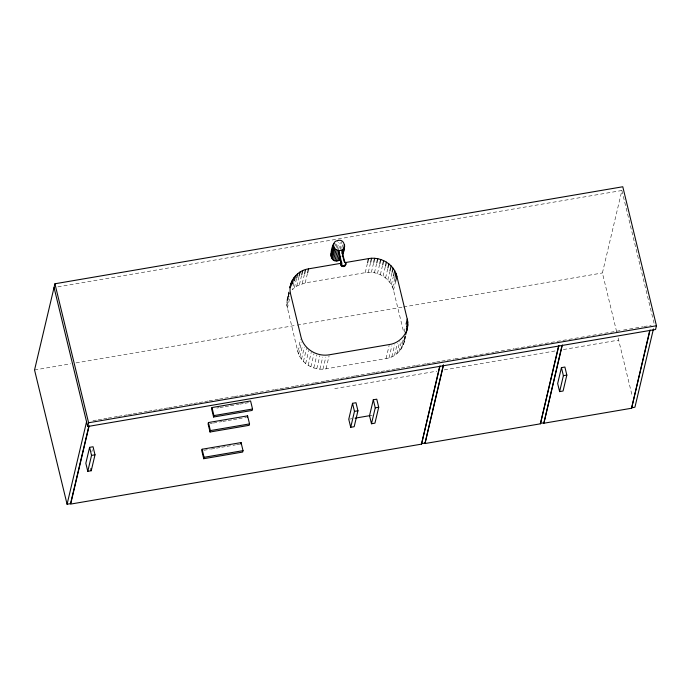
<?xml version="1.0" encoding="UTF-8"?>
<svg xmlns="http://www.w3.org/2000/svg" width="691" height="691" viewBox="0 0 691 691"><rect width="100%" height="100%" fill="white"/><g stroke="black" fill="none" stroke-linecap="round" stroke-linejoin="round"><path stroke-width="0.52" stroke-dasharray="3.46 2.59" d="M405.574 335.662C404.771 346.536 397.385 357.117 386.044 358.586L326.022 368.839C314.008 371.05 300.645 363.44 297.735 351.304L286.843 305.5L287.093 299.816L288.993 291.783M404.157 341.682L404.952 336.845M91.877 451.733L92.352 449.737M287.093 299.816L289.002 292.051M286.765 302.641L289.382 291.602M287.819 297.07L289.408 292.44M286.843 305.5L289.46 294.461M287.326 308.341L289.935 297.294M293.891 282.723L292.233 289.754L296.767 286.057L305.206 282.913L365.228 272.66C377.243 270.449 390.596 278.058 393.507 290.194L403.665 332.112M294.366 287.767L296.733 277.722M296.767 286.057L299.143 276.02M299.41 284.666L301.544 275.631M302.235 283.612L304.377 274.577M305.206 282.913L307.34 273.878M297.735 351.304L300.585 339.255M298.616 354.077L301.457 342.028M299.868 356.729L302.477 345.681M301.483 359.225L304.334 347.176M303.427 361.514L306.519 348.463M305.672 363.561L308.756 350.51M335.187 245.892L335.679 243.828M308.177 365.34L311.261 352.289M336.094 247.533L337.554 241.349M337.329 248.492L338.789 242.308M310.898 366.8L313.982 353.749M338.547 249.814L340.248 242.601M340.136 249.408L342.08 241.159M341.76 248.259L342.978 243.111M313.783 367.932L316.867 354.88M316.798 368.718L319.881 355.666M319.873 369.132L322.723 357.083M322.965 369.175L325.815 357.126M326.022 368.839L329.106 355.787M365.228 272.66L367.362 263.625M368.286 272.332L370.419 263.288M371.378 272.366L373.511 263.331M374.453 272.781L376.586 263.746M377.459 273.567L379.601 264.532M380.352 274.698L382.486 265.664M383.073 276.158L385.207 267.123M385.569 277.937L387.711 268.903M387.815 279.985L389.715 271.952M389.767 282.274L391.901 273.239M391.374 284.77L393.274 276.737M392.635 287.43L394.768 278.395M393.507 290.194L395.649 281.159M386.044 358.586L389.128 345.535M389.007 357.886L391.857 345.837M391.84 356.832L394.682 344.783M394.475 355.442L397.325 343.392M396.884 353.74L399.735 341.691M399.018 351.745L401.626 340.706M404.157 332.155L405.341 327.137M400.84 349.508L403.216 339.462M402.317 347.055L404.693 337.009M403.432 344.429L405.332 336.396M616.631 331.706L602.405 272.962L621.891 190.5L57.232 286.981M288.933 294.444L290.41 291.991M34.55 369.979L70.707 363.803M76.019 362.896L296.145 325.288M297.208 325.107L402.482 307.124M403.544 306.942L602.405 272.962M92.948 420.698L97.474 419.921M98.269 419.783L102.786 419.014M103.849 418.832L107.045 418.288M108.107 418.107L117.677 416.466M118.472 416.336L122.989 415.559M124.052 415.377L127.248 414.833M128.31 414.652L132.56 413.926M133.354 413.788L137.88 413.019M138.675 412.881L143.192 412.112M144.255 411.931L147.442 411.387M148.505 411.205L152.763 410.471M153.566 410.342L158.075 409.564M158.878 409.426L163.396 408.657M164.199 408.519L168.449 407.794M168.708 407.75L172.966 407.025M173.769 406.887L178.278 406.118M179.081 405.98L183.599 405.211M184.661 405.03L187.848 404.477M188.911 404.295L193.16 403.57M193.972 403.432L198.481 402.663M199.284 402.525L203.793 401.756M204.864 401.575L208.051 401.03M209.114 400.849L218.684 399.217M219.496 399.078L223.996 398.301M224.808 398.163L233.567 396.669M234.379 396.53L238.887 395.762M239.699 395.623L244.199 394.855M245.011 394.716L253.77 393.222M254.582 393.075L259.082 392.307M259.902 392.168L273.973 389.767M274.785 389.629L279.285 388.86M280.105 388.722L284.606 387.953M285.426 387.806L294.167 386.312M294.997 386.174L299.488 385.405M300.309 385.267L304.8 384.498M305.629 384.36L314.37 382.866M315.2 382.719L325.003 381.043M325.832 380.905L334.574 379.411M335.403 379.273L339.894 378.504M340.715 378.366L345.206 377.597M346.036 377.45L350.527 376.69M351.356 376.543L354.777 375.964M355.606 375.818L360.089 375.049M360.927 374.911L370.721 373.235M371.559 373.097L374.98 372.509M375.809 372.363L380.292 371.603M381.13 371.456L385.613 370.696M386.442 370.549L390.925 369.78M391.987 369.599L395.183 369.054M396.245 368.873L400.495 368.148M401.333 368.009L405.807 367.241M406.645 367.094L411.128 366.334M412.19 366.152L415.377 365.608M416.44 365.427L426.01 363.786M426.857 363.647L431.331 362.879M432.393 362.697L435.58 362.153M436.643 361.972L440.677 361.281M441.739 361.099L445.997 360.374M447.06 360.192L453.892 359.026M454.946 358.845L460.88 357.834M461.942 357.653L494.125 352.151M495.188 351.969L514.242 348.713M515.305 348.532L561.904 340.568M562.966 340.387L622.513 330.22M623.584 330.039L642.725 326.765M643.787 326.584L651.233 325.314M216.853 408.061L218.943 407.707M219.988 407.526L224.16 406.818M225.206 406.636L229.377 405.928M230.423 405.747L238.766 404.321M239.812 404.14L243.983 403.432M245.029 403.25L249.209 402.542M334.738 388.601L436.824 371.162M444.27 369.892L555.927 350.812M563.364 349.542L618.661 340.093M210.211 423.592L212.327 423.229M213.389 423.047L221.854 421.596M222.908 421.415L227.149 420.698M228.203 420.517L232.435 419.791M233.498 419.61L237.73 418.884M238.792 418.703L246.195 417.442M349.62 419.1L351.918 418.711M369.53 415.697L372.129 415.256M203.888 450.299L210.202 449.219M211.256 449.038L215.471 448.312M216.525 448.139L220.731 447.414M221.785 447.232L226 446.516M227.054 446.334L235.476 444.9M236.529 444.719L239.682 444.175M621.891 190.5L654.42 324.77M618.151 337.994L632.386 396.738M404.399 335.999L404.477 338.858"/><path stroke-width="1.04" d="M342.226 263.098L308.531 268.859C296.802 270.388 287.465 282.55 290.652 294.28L301.06 337.251C303.971 349.378 317.333 356.997 329.348 354.785L389.361 344.533C401.091 343.004 410.428 330.834 407.241 319.104L396.833 276.141C393.922 264.005 380.56 256.396 368.545 258.607L345.379 262.563M340.464 259.773C327.543 265.793 330.22 247.11 335.195 241.479C345.241 236.434 346.251 248.216 342.39 254.634M330.937 255.359L333.623 243.716M343.85 248.449L341.691 250.211L344.688 261.725C349.456 266.571 338.098 268.574 341.423 262.278L338.823 250.703L334.876 248.872L333.373 245.055M341.423 262.278C339.609 264.99 344.671 267.244 345.681 264.256M345.457 265.189L345.785 263.694M54.045 287.525L87.714 426.511L655.56 329.495L656.45 325.746L622.781 186.76L54.926 283.776L34.55 369.979L67.079 504.24L70.534 503.653L88.793 426.416M67.079 504.24L86.565 421.786M87.714 426.511L88.595 422.762L54.926 283.776M440.012 365.85L421.51 444.132L70.646 504.085L89.148 425.794M89.597 447.345L85.831 463.272L87.774 471.331L91.238 470.735L95.004 454.808L93.052 446.749L89.597 447.345L91.54 455.395L87.774 471.331M202.109 449.245L201.781 450.653L203.733 458.712L242.688 452.052L243.025 450.653L241.073 442.594L202.109 449.245L204.061 457.304L203.733 458.712M208.423 422.546L208.095 423.946L210.047 432.005L249.209 425.31L249.537 423.911L247.585 415.852L208.423 422.546L210.375 430.597L210.047 432.005M211.973 407.552L211.636 408.96L213.588 417.01L252.198 410.419L252.535 409.012L250.583 400.953L211.973 407.552L213.925 415.611L213.588 417.01M240.736 444.002L241.073 442.594M247.257 417.26L247.585 415.852M289.944 287.767L290.419 285.763M290.194 287.033L291.144 283.016M290.825 286.411L292.25 280.391M292.31 283.958L293.735 277.937M294.366 280.719L295.549 275.7M296.733 277.722L297.683 273.705M299.143 276.02L300.093 272.004M301.786 274.629L302.736 270.613M304.61 273.576L305.56 269.559M307.581 272.876L308.531 268.859M334.003 243.526L331.188 254.02M331.075 256.732L333.511 246.419M331.585 258.028L334.021 247.724M332.44 259.177L334.876 248.872M333.58 260.101L336.016 249.788M334.928 260.723L337.363 250.41M336.387 261.008L338.823 250.703L341.691 250.211M337.864 260.939L339.583 253.649M339.255 260.516L340.24 256.352M341.924 253.588L342.9 249.468M343.859 247.62L344.593 244.528M342.278 256.508L344.723 245.892M340.836 264.282L341.164 262.787M340.888 264.852L341.112 263.91M341.104 265.396L341.328 264.454M341.458 265.871L341.682 264.938M341.933 266.251L342.157 265.318M342.494 266.51L342.719 265.577M343.107 266.631L343.323 265.698M344.464 262.658L344.688 261.725M343.721 266.605L343.945 265.664M344.299 266.432L344.524 265.491M345.517 262.58L345.56 264.636M344.8 266.121L345.025 265.18M345.509 264.066L345.733 263.124M345.198 265.698L345.422 264.757M367.595 262.623L368.545 258.607M370.652 262.286L371.603 258.27M373.753 262.33L374.695 258.313M376.828 262.744L377.778 258.728M379.834 263.521L380.784 259.514M382.728 264.662L383.678 260.645M352.522 403.319L348.756 419.247L350.708 427.306L354.172 426.71L357.938 410.782L355.986 402.732L352.522 403.319L354.474 411.378L350.708 427.306M385.44 266.121L386.39 262.105M387.945 267.892L388.895 263.876M389.949 270.95L391.141 265.931M392.134 272.237L393.084 268.22M393.516 275.735L394.699 270.717M395.01 277.385L395.96 273.368M395.649 281.159L396.833 276.141M373.295 399.769L369.53 415.697L371.482 423.756L374.945 423.16L378.711 407.232L376.759 399.182L373.295 399.769L375.248 407.828L371.482 423.756M406.058 324.122L407.241 319.104M406.541 326.964L407.725 321.946M406.852 328.812L407.802 324.796M405.798 334.392L406.749 330.376M406.524 331.645L407.474 327.629M421.51 444.132L439.666 366.463M558.898 345.543L540.388 423.825L424.974 443.544L443.372 364.831M424.974 443.544L443.475 365.263M540.388 423.825L558.544 346.156M650.076 329.961L631.565 408.243L543.852 423.238L562.008 345.56M543.852 423.238L562.353 344.947M561.429 367.629L557.663 383.557L559.615 391.616L563.079 391.02L566.836 375.092L564.893 367.033L561.429 367.629L563.381 375.679L559.615 391.616M631.565 408.243L649.721 330.574M653.436 328.942L634.925 407.224L631.462 407.82M88.595 422.762L656.45 325.746M213.925 415.611L252.535 409.012M210.375 430.597L249.537 423.911M91.54 455.395L95.004 454.808M354.474 411.378L357.938 410.782M375.248 407.828L378.711 407.232M563.381 375.679L566.836 375.092M355.079 418.167L369.832 415.645M204.061 457.304L243.025 450.653M421.406 443.708L424.87 443.112M540.284 423.393L543.748 422.806M342.468 254.988L344.213 261.699M90.754 468.723L91.238 470.735M338.599 251.636L341.199 263.219"/></g></svg>
